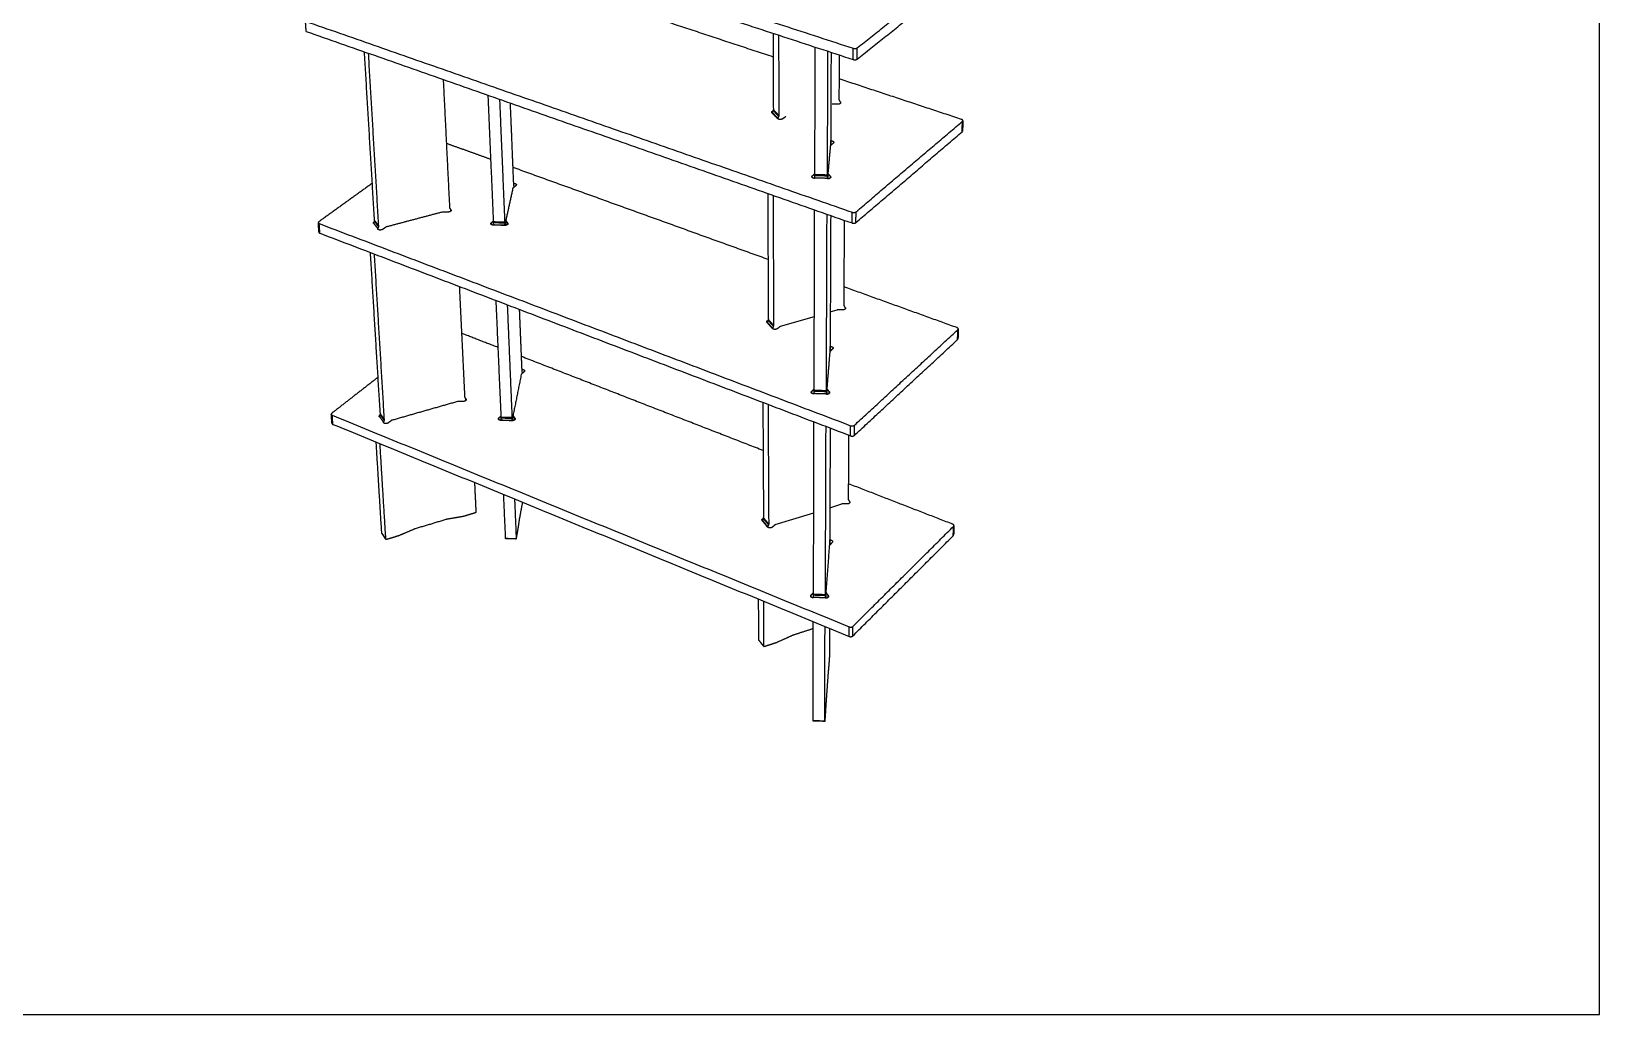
# Model space of a CAD drawing. Header units: millimetres. Extents: x -3995 to 3987, y -3942 to 2675.
# Drawn here: x 1489 to 3987, y -3942 to -2376 of the extents above; entities that cross this region are included whole.
import ezdxf

# ---------------------------------------------------------------- set-up
doc = ezdxf.new("R2010")
doc.units = ezdxf.units.MM
doc.header["$MEASUREMENT"] = 0
doc.layers.add('Layer 02', color=1, linetype='Continuous', true_color=0xff0000)

msp = doc.modelspace()

# ---------------------------------------------------------------- linework, layer by layer
at = {"layer": 'Layer 02'}
msp.add_lwpolyline([(-3994.9, -3941.5), (3986.7, -3941.5), (3986.7, 2674.8), (-3994.9, 2674.8)], close=True, dxfattribs=at)
for points in [[(2761.6, -2822.5), (2772.4, -2819.4)], [(2682.2, -2845.5), (2736.2, -2829.9)], [(2674, -3161.3), (2735.2, -3142.3)], [(2760.9, -3134.3), (2780.2, -3128.3)]]:
    msp.add_lwpolyline(points, dxfattribs=at)
for points in [[(1909.2, -2113.2), (2353.7, -2258), (2798.2, -2402.8)], [(1910.4, -2130.1), (2354.2, -2275.4), (2798, -2420.7)], [(2804.5, -2402.1), (2891.1, -2333.5), (2977.6, -2264.9)], [(2670.6, -2416.7), (2456.4, -2345.9), (2242.2, -2275)], [(2804.4, -2420), (2890.8, -2351.2), (2977.2, -2282.3)], [(1927, -2375.9), (1926.5, -2367.8), (1925.9, -2359.7)], [(1925.9, -2359.7), (2361.2, -2511.8), (2796.4, -2663.9)], [(1927, -2375.9), (2361.6, -2528.4), (2796.2, -2681)], [(2670.4, -2378.9), (2670.7, -2439.7), (2670.9, -2500.5)], [(2679.2, -2381.8), (2679.5, -2445.7), (2679.7, -2509.5)], [(2035.9, -2677.2), (2027.8, -2542.8), (2019.8, -2408.4)], [(2042.6, -2686), (2034.4, -2548.4), (2026.3, -2410.7)], [(2737.1, -2604.2), (2737.3, -2502.5), (2737.5, -2400.9)], [(2757.1, -2604.7), (2757.5, -2506.1), (2757.8, -2407.5)], [(2762.8, -2409.2), (2762.5, -2477.8), (2762.2, -2546.4)], [(2775.9, -2484.1), (2776.1, -2448.8), (2776.2, -2413.6)], [(2798, -2420.7), (2798.1, -2411.8), (2798.2, -2402.8)], [(2804.4, -2420), (2804.5, -2411.1), (2804.5, -2402.1)], [(2145.2, -2452.4), (2150.2, -2554.3), (2155.3, -2656.2)], [(2970.5, -2516), (2873.3, -2483.8), (2776, -2451.6)], [(2216.3, -2477.4), (2220.6, -2578.1), (2225, -2678.8)], [(2234.9, -2483.9), (2239, -2581.6), (2243.1, -2679.3)], [(2257.3, -2614.5), (2254.8, -2552.3), (2252.2, -2490)], [(2773.3, -2491.9), (2769, -2491.9), (2764.8, -2491.9)], [(2777.5, -2487.8), (2776.8, -2486.6), (2776.2, -2485.3)], [(2677.6, -2514.8), (2673.2, -2510.3), (2668.8, -2505.7)], [(2670.6, -2501.9), (2669.9, -2503.5), (2669.3, -2505.1)], [(2678, -2514.2), (2673.6, -2509.6), (2669.3, -2505.1)], [(2679.4, -2511), (2675, -2506.4), (2670.6, -2501.9)], [(2679.7, -2509.5), (2675.3, -2505), (2670.9, -2500.5)], [(2679.4, -2511), (2678.7, -2512.6), (2678, -2514.2)], [(2690.8, -2511.5), (2688.4, -2513.3), (2685.9, -2515.1)], [(2802.6, -2663.2), (2887.3, -2591.1), (2972, -2519.1)], [(2971.6, -2535.8), (2971.8, -2527.5), (2972, -2519.1)], [(2972.6, -2518.1), (2972.4, -2526.4), (2972.3, -2534.7)], [(2802.5, -2680.3), (2887, -2608), (2971.6, -2535.8)], [(2220.7, -2579.7), (2185.5, -2567), (2150.2, -2554.3)], [(2761.6, -2558.5), (2759.7, -2580.2), (2757.8, -2601.8)], [(2766.4, -2553.8), (2764.2, -2555.8), (2762, -2557.7)], [(2762.3, -2547.5), (2762.3, -2548.6), (2762.3, -2549.6)], [(2762.3, -2549.9), (2762.3, -2549.9), (2762.3, -2549.9)], [(2762.3, -2557.5), (2762.3, -2553.7), (2762.3, -2549.9)], [(2762.3, -2550.6), (2762.3, -2554), (2762.3, -2557.5)], [(2662.4, -2739.1), (2459.4, -2665.8), (2256.4, -2592.6)], [(2032.3, -2617.8), (1989.8, -2648.4), (1947.2, -2678.9)], [(2260.9, -2621.5), (2258.7, -2623.3), (2256.5, -2625.1)], [(2257.6, -2617.4), (2257.5, -2616.5), (2257.4, -2615.6)], [(2257.7, -2617.9), (2257.7, -2617.9), (2257.7, -2617.9)], [(2258, -2623.9), (2257.9, -2620.9), (2257.7, -2617.9)], [(2732.9, -2608.8), (2732.9, -2607.4), (2733, -2606.1)], [(2733, -2606.1), (2735, -2604.2), (2737.1, -2602.3)], [(2737, -2609.5), (2737.1, -2607.6), (2737.1, -2605.7)], [(2757, -2610), (2747, -2609.7), (2737, -2609.5)], [(2757.1, -2604.7), (2747.1, -2604.4), (2737.1, -2604.2)], [(2757.1, -2606.3), (2747.1, -2606), (2737.1, -2605.7)], [(2757, -2610), (2757.1, -2608.2), (2757.1, -2606.3)], [(2757.7, -2610.7), (2757.8, -2606.3), (2757.8, -2601.9)], [(2757.7, -2610.7), (2757.8, -2606.3), (2757.8, -2602)], [(2758.1, -2602.7), (2759.9, -2604.8), (2761.8, -2606.9)], [(2758.1, -2610.6), (2758.1, -2606.7), (2758.1, -2602.7)], [(2761.8, -2609.2), (2761.8, -2608), (2761.8, -2606.9)], [(2256, -2625.8), (2250.5, -2651.3), (2244.9, -2676.7)], [(2661.9, -2633.8), (2662.4, -2734.1), (2662.9, -2834.4)], [(2670.5, -2636.8), (2670.9, -2740.4), (2671.3, -2844)], [(2143.5, -2663.7), (2099.4, -2675.4), (2055.2, -2687.1)], [(2152.8, -2663.6), (2148.9, -2663.6), (2144.9, -2663.5)], [(2155.6, -2657.4), (2156.3, -2658.5), (2157.1, -2659.6)], [(2156.9, -2659.3), (2157.1, -2659.7), (2157.4, -2660)], [(2157.5, -2661.8), (2157.5, -2660.9), (2157.4, -2660)], [(2157.4, -2660.6), (2157.4, -2661.2), (2157.4, -2661.9)], [(2736, -2947.6), (2736.2, -2803.8), (2736.5, -2660)], [(2755.4, -2948.2), (2755.9, -2807.6), (2756.4, -2667)], [(2762.2, -2669.1), (2761.8, -2771.6), (2761.4, -2874.1)], [(2796.2, -2681), (2796.3, -2672.4), (2796.4, -2663.9)], [(2802.5, -2680.3), (2802.5, -2671.7), (2802.6, -2663.2)], [(1947.4, -2695.8), (1946.8, -2688.1), (1946.3, -2680.5)], [(1948.8, -2697.3), (1948.3, -2689.6), (1947.8, -2682)], [(1947.8, -2682), (2370.9, -2842.9), (2794, -3003.8)], [(2034.5, -2681.5), (2035.1, -2680), (2035.7, -2678.5)], [(2034.5, -2681.5), (2037.9, -2685.9), (2041.2, -2690.3)], [(2035.7, -2678.5), (2039, -2682.9), (2042.4, -2687.4)], [(2035.9, -2677.2), (2039.3, -2681.6), (2042.6, -2686)], [(2041.2, -2690.3), (2041.8, -2688.8), (2042.4, -2687.4)], [(2054, -2687.6), (2051.4, -2689.4), (2048.8, -2691.2)], [(2221.8, -2680.6), (2223.4, -2679.3), (2225, -2678)], [(2221.9, -2683.5), (2221.9, -2682.1), (2221.8, -2680.6)], [(2225, -2680.2), (2225, -2681.9), (2224.9, -2683.6)], [(2224.9, -2683.6), (2234, -2683.9), (2243, -2684.1)], [(2225, -2678.8), (2234, -2679.1), (2243.1, -2679.3)], [(2225, -2680.2), (2234.1, -2680.5), (2243.1, -2680.8)], [(2243.1, -2684.9), (2234.1, -2684.6), (2225, -2684.4)], [(2243.1, -2680.8), (2243.1, -2682.5), (2243, -2684.1)], [(2245.2, -2684.7), (2245, -2680.8), (2244.9, -2677)], [(2245.1, -2677.5), (2246.5, -2679.4), (2247.9, -2681.4)], [(2245.4, -2684.6), (2245.2, -2681.1), (2245.1, -2677.5)], [(2248, -2683), (2247.9, -2682.2), (2247.9, -2681.4)], [(2783.5, -2811.7), (2783.9, -2744.2), (2784.3, -2676.8)], [(1948.8, -2697.3), (2371.4, -2858.6), (2793.9, -3019.9)], [(2045.1, -2985.1), (2037.2, -2856.6), (2029.4, -2728.1)], [(2051.6, -2994.4), (2043.7, -2862.4), (2035.7, -2730.5)], [(2170.8, -2782), (2175.1, -2869.9), (2179.3, -2957.8)], [(2963.2, -2847.6), (2873.4, -2815.2), (2783.7, -2782.8)], [(2229, -2804.3), (2233, -2897.1), (2237.1, -2990)], [(2247.2, -2811.2), (2250.9, -2900.9), (2254.7, -2990.5)], [(2270.6, -2911.1), (2268.7, -2864.9), (2266.8, -2818.7)], [(2780.9, -2819.4), (2776.8, -2819.4), (2772.7, -2819.4)], [(2785.1, -2815.1), (2784.4, -2814), (2783.8, -2812.8)], [(2669.3, -2849), (2665.1, -2844.2), (2660.8, -2839.4)], [(2662.6, -2835.8), (2661.9, -2837.3), (2661.3, -2838.8)], [(2669.7, -2848.4), (2665.5, -2843.6), (2661.3, -2838.8)], [(2671, -2845.3), (2666.8, -2840.5), (2662.6, -2835.8)], [(2671.3, -2844), (2667.1, -2839.2), (2662.9, -2834.4)], [(2671, -2845.3), (2670.4, -2846.9), (2669.7, -2848.4)], [(2682.2, -2845.5), (2679.8, -2847.4), (2677.4, -2849.3)], [(2232.2, -2879.1), (2203.3, -2867.9), (2174.4, -2856.6)], [(2799.9, -3019.2), (2882.1, -2942.9), (2964.3, -2866.6)], [(2800, -3003.1), (2882.4, -2927), (2964.7, -2850.9)], [(2964.3, -2866.6), (2964.5, -2858.7), (2964.7, -2850.9)], [(2965.3, -2849.7), (2965.1, -2857.6), (2964.9, -2865.4)], [(2654.6, -3043.3), (2462.2, -2968.5), (2269.9, -2893.7)], [(2760.8, -2886.4), (2758.4, -2915.5), (2756.1, -2944.6)], [(2765.4, -2881.5), (2763.3, -2883.6), (2761.2, -2885.6)], [(2761.4, -2875.2), (2761.5, -2876.2), (2761.5, -2877.1)], [(2761.5, -2877.4), (2761.5, -2877.4), (2761.5, -2877.4)], [(2761.5, -2885.3), (2761.5, -2881.4), (2761.5, -2877.4)], [(2761.5, -2878), (2761.5, -2881.5), (2761.5, -2884.9)], [(2274.1, -2917.9), (2272, -2919.8), (2269.8, -2921.7)], [(2270.9, -2913.7), (2270.8, -2912.9), (2270.6, -2912.1)], [(2270.9, -2914.1), (2271, -2914.1), (2271, -2914.1)], [(2271.3, -2920.4), (2271.1, -2917.3), (2271, -2914.1)], [(2041.5, -2926.6), (2004.7, -2955.2), (1967.9, -2983.9)], [(2269.4, -2922.5), (2262.9, -2954.9), (2256.4, -2987.3)], [(2732, -2949.1), (2734, -2947.1), (2736, -2945.1)], [(2756.1, -2953.9), (2756.1, -2949.3), (2756.1, -2944.7)], [(2756.1, -2953.9), (2756.1, -2949.3), (2756.1, -2944.7)], [(2756.4, -2945.4), (2758.2, -2947.7), (2760, -2949.9)], [(2756.4, -2953.9), (2756.4, -2949.7), (2756.4, -2945.4)], [(2167.9, -2965.3), (2115.9, -2980.2), (2063.9, -2995.1)], [(2177, -2965.1), (2173.2, -2965.1), (2169.3, -2965.1)], [(2179.7, -2958.9), (2180.4, -2960), (2181.1, -2961)], [(2180.4, -2960), (2180.9, -2960.7), (2181.4, -2961.4)], [(2181.5, -2963.2), (2181.5, -2962.3), (2181.4, -2961.4)], [(2181.4, -2962), (2181.4, -2962.7), (2181.4, -2963.4)], [(2654.2, -2966.6), (2654.7, -3058.4), (2655.2, -3150.1)], [(2662.5, -2969.8), (2663, -3065), (2663.5, -3160.2)], [(2732, -2951.9), (2732, -2950.5), (2732, -2949.1)], [(2735.9, -2952.7), (2735.9, -2950.9), (2736, -2949.1)], [(2755.3, -2953.3), (2745.6, -2953), (2735.9, -2952.7)], [(2755.4, -2948.2), (2745.7, -2947.9), (2736, -2947.6)], [(2755.4, -2949.7), (2745.7, -2949.4), (2736, -2949.1)], [(2755.3, -2953.3), (2755.4, -2951.5), (2755.4, -2949.7)], [(2760, -2952.3), (2760, -2951.1), (2760, -2949.9)], [(1968, -2999.9), (1967.5, -2992.7), (1967, -2985.5)], [(1969.5, -3001.6), (1969, -2994.3), (1968.5, -2987.1)], [(1968.5, -2987.1), (2380.1, -3155.6), (2791.8, -3324.1)], [(2043.7, -2989.2), (2044.3, -2987.8), (2044.8, -2986.4)], [(2043.7, -2989.2), (2047, -2993.8), (2050.3, -2998.5)], [(2044.8, -2986.4), (2048.1, -2991), (2051.4, -2995.7)], [(2045.1, -2985.1), (2048.3, -2989.7), (2051.6, -2994.4)], [(2050.3, -2998.5), (2050.8, -2997.1), (2051.4, -2995.7)], [(2062.7, -2995.6), (2060.2, -2997.5), (2057.6, -2999.3)], [(2233.9, -2991.4), (2235.5, -2990), (2237, -2988.7)], [(2234.1, -2994.5), (2234, -2992.9), (2233.9, -2991.4)], [(2237.1, -2991.3), (2237, -2993), (2237, -2994.6)], [(2237, -2994.6), (2245.8, -2994.9), (2254.7, -2995.2)], [(2237.1, -2990), (2245.9, -2990.2), (2254.7, -2990.5)], [(2237.1, -2991.3), (2245.9, -2991.6), (2254.7, -2991.9)], [(2254.7, -2995.9), (2245.9, -2995.6), (2237.1, -2995.3)], [(2254.7, -2991.9), (2254.7, -2993.5), (2254.7, -2995.2)], [(2256.8, -2995.7), (2256.6, -2991.6), (2256.4, -2987.6)], [(2256.9, -2995.6), (2256.8, -2991.8), (2256.6, -2988.1)], [(2256.6, -2988.1), (2258, -2990.1), (2259.4, -2992.2)], [(2259.5, -2993.9), (2259.4, -2993.1), (2259.4, -2992.2)], [(1969.5, -3001.6), (2380.6, -3170.4), (2791.7, -3339.3)], [(2735, -3272.4), (2735.2, -3135), (2735.4, -2997.6)], [(2753.9, -3273), (2754.3, -3139), (2754.8, -3005)], [(2761.4, -3007.5), (2761, -3095.1), (2760.7, -3182.6)], [(2790.7, -3120.7), (2791, -3069.8), (2791.3, -3019)], [(2793.9, -3019.9), (2793.9, -3011.9), (2794, -3003.8)], [(2799.9, -3019.2), (2800, -3011.1), (2800, -3003.1)], [(2047.4, -3174.9), (2042.9, -3102.4), (2038.5, -3029.9)], [(2053.9, -3184.4), (2049.2, -3108.4), (2044.6, -3032.4)], [(2195, -3094.2), (2196.2, -3117.9), (2197.3, -3141.5)], [(2956.4, -3160.6), (2873.6, -3128.5), (2790.8, -3096.3)], [(2241, -3113.1), (2242.5, -3148.1), (2244.1, -3183.1)], [(2258.8, -3120.4), (2260.1, -3152), (2261.4, -3183.7)], [(2196.3, -3142.6), (2187, -3145.4), (2177.7, -3148.2)], [(2267.2, -3150.3), (2269.5, -3138), (2271.8, -3125.7)], [(2788.2, -3128.4), (2784.2, -3128.3), (2780.2, -3128.3)], [(2792.2, -3123.9), (2791.6, -3122.9), (2790.9, -3121.8)], [(2099.7, -3168.2), (2087.3, -3173.5), (2075, -3178.8)], [(2150.7, -3152.9), (2125.8, -3160.4), (2100.8, -3167.8)], [(2176.6, -3148.4), (2164.2, -3150.5), (2151.8, -3152.6)], [(2261.6, -3183.8), (2262.8, -3177.6), (2263.9, -3171.3)], [(2264.1, -3170.5), (2265.6, -3160.8), (2267, -3151.1)], [(2661.5, -3165), (2657.4, -3160), (2653.3, -3154.9)], [(2655, -3151.4), (2654.3, -3152.9), (2653.7, -3154.4)], [(2661.9, -3164.4), (2657.8, -3159.4), (2653.7, -3154.4)], [(2663.2, -3161.5), (2659.1, -3156.5), (2655, -3151.4)], [(2663.5, -3160.2), (2659.4, -3155.2), (2655.2, -3150.1)], [(2663.2, -3161.5), (2662.6, -3162.9), (2661.9, -3164.4)], [(2674, -3161.3), (2671.7, -3163.3), (2669.3, -3165.3)], [(2797.6, -3323.3), (2877.7, -3243.7), (2957.8, -3164.1)], [(2957.4, -3179), (2957.6, -3171.5), (2957.8, -3164.1)], [(2958.3, -3162.9), (2958.2, -3170.3), (2958, -3177.7)], [(2047.4, -3174.9), (2050.6, -3179.6), (2053.9, -3184.4)], [(2053.9, -3184.7), (2050.7, -3179.9), (2047.5, -3175.1)], [(2073.9, -3179.2), (2064.4, -3182.1), (2054.9, -3184.9)], [(2244.1, -3183.1), (2252.7, -3183.4), (2261.4, -3183.7)], [(2261.5, -3184), (2252.8, -3183.8), (2244.1, -3183.5)], [(2760, -3195), (2757.3, -3231.8), (2754.5, -3268.7)], [(2764.5, -3189.8), (2762.5, -3192), (2760.5, -3194.1)], [(2760.7, -3183.6), (2760.7, -3184.4), (2760.7, -3185.3)], [(2760.7, -3193.8), (2760.7, -3189.7), (2760.8, -3185.5)], [(2760.7, -3185.5), (2760.8, -3185.5), (2760.8, -3185.5)], [(2760.8, -3186.1), (2760.7, -3189.4), (2760.7, -3192.7)], [(2797.5, -3338.5), (2877.5, -3258.7), (2957.4, -3179)], [(2731, -3273.4), (2733, -3271.3), (2735, -3269.2)], [(2754.5, -3278.5), (2754.5, -3273.7), (2754.5, -3268.8)], [(2754.5, -3278.5), (2754.5, -3273.7), (2754.5, -3268.9)], [(2754.8, -3278.5), (2754.8, -3274.1), (2754.8, -3269.6)], [(2754.8, -3269.6), (2756.5, -3272), (2758.3, -3274.3)], [(2646.9, -3279.8), (2647.1, -3312.2), (2647.3, -3344.5)], [(2655, -3283.1), (2655.2, -3319), (2655.4, -3354.8)], [(2731, -3276.4), (2731, -3274.9), (2731, -3273.4)], [(2753.8, -3274.4), (2744.4, -3274.1), (2734.9, -3273.8)], [(2734.9, -3277.3), (2734.9, -3275.6), (2734.9, -3273.8)], [(2753.8, -3277.9), (2744.3, -3277.6), (2734.9, -3277.3)], [(2753.9, -3273), (2744.4, -3272.7), (2735, -3272.4)], [(2753.8, -3277.9), (2753.8, -3276.2), (2753.8, -3274.4)], [(2758.3, -3276.9), (2758.3, -3275.6), (2758.3, -3274.3)], [(2734.1, -3473.6), (2734.2, -3394.7), (2734.4, -3315.8)], [(2655.4, -3354.8), (2651.4, -3349.6), (2647.3, -3344.5)], [(2655.5, -3355.1), (2651.5, -3349.9), (2647.5, -3344.8)], [(2676.4, -3348.7), (2688.8, -3343.1), (2701.2, -3337.4)], [(2702.3, -3337), (2718.3, -3331.8), (2734.4, -3326.6)], [(2752.7, -3474.3), (2753, -3398.9), (2753.2, -3323.5)], [(2760.5, -3326.5), (2760.5, -3347.4), (2760.4, -3368.4)], [(2791.7, -3339.3), (2791.7, -3331.7), (2791.8, -3324.1)], [(2797.5, -3338.5), (2797.6, -3330.9), (2797.6, -3323.3)], [(2656.4, -3355.2), (2665.9, -3352.2), (2675.3, -3349.1)], [(2760.3, -3369.9), (2759.8, -3376.7), (2759.3, -3383.5)], [(2759.3, -3384.2), (2758.6, -3391.6), (2758, -3399)], [(2757.9, -3399.8), (2756.6, -3418.2), (2755.3, -3436.6)], [(2755.2, -3437.5), (2754.5, -3448.4), (2753.8, -3459.3)], [(2753.8, -3460.2), (2753.3, -3467.2), (2752.8, -3474.3)], [(2752.7, -3474.3), (2743.4, -3473.9), (2734.1, -3473.6)], [(2752.7, -3474.6), (2743.4, -3474.3), (2734.1, -3474)]]:
    msp.add_open_spline(points, degree=2, dxfattribs=at)
for points, weights in [([(2798, -2420.7), (2801.9, -2422), (2804.4, -2420)], [5469.16865575, 3865.92482789, 5470.2080756]), ([(2798.2, -2402.8), (2802.1, -2404.1), (2804.5, -2402.1)], [5460.7459191, 3859.96905368, 5461.78533895]), ([(2764.8, -2491.9), (2764.7, -2491.9), (2764.6, -2491.9)], [5846.43482453, 5828.08395591, 5813.71274068]), ([(2776.2, -2485.3), (2775.9, -2484.8), (2775.9, -2484.1)], [5849.74829576, 5714.05914607, 5848.93585607]), ([(2777.7, -2488.5), (2777.7, -2488.1), (2777.5, -2487.8)], [1, 0.98714438863, 1]), ([(2669.3, -2505.1), (2669.1, -2505.5), (2669, -2506)], [1, 0.99118041533, 1]), ([(2670.9, -2500.5), (2670.9, -2501.2), (2670.6, -2501.9)], [5822.98767303, 5688.71088256, 5823.54338173]), ([(2678, -2514.2), (2677.8, -2514.5), (2677.8, -2515)], [1, 0.991674321188, 1]), ([(2679.7, -2509.5), (2679.7, -2510.2), (2679.4, -2511)], [5808.81373607, 5674.86464567, 5809.36944477]), ([(2972, -2519.1), (2974.2, -2517.2), (2970.5, -2516)], [5803.61748624, 4105.87367681, 5808.50757218]), ([(2762.2, -2546.4), (2762.2, -2546.9), (2762.3, -2547.5)], [1, 0.999875338971, 1]), ([(2971.6, -2535.8), (2972.2, -2535.3), (2972.3, -2534.7)], [5812.0402229, 5227.59277007, 5045.53077348]), ([(2762, -2557.7), (2761.6, -2558.1), (2761.6, -2558.5)], [5743.96328962, 5577.28195892, 5742.75131941]), ([(2762.3, -2549.6), (2762.3, -2550.1), (2762.3, -2550.6)], [1, 0.999875278454, 1]), ([(2257.4, -2615.6), (2257.3, -2615.1), (2257.3, -2614.5)], [1, 0.998752361852, 1]), ([(2257.7, -2617.9), (2257.7, -2617.6), (2257.6, -2617.4)], [1, 0.999460358727, 1]), ([(2737, -2610.1), (2737, -2609.8), (2737, -2609.5)], [1, 0.99998897792, 1]), ([(2737.1, -2605.7), (2737.1, -2604.9), (2737.1, -2604.2)], [1, 0.999949390694, 1]), ([(2757, -2610.7), (2757, -2610.4), (2757, -2610)], [1, 0.999990604647, 1]), ([(2757.1, -2606.3), (2757.1, -2605.5), (2757.1, -2604.7)], [1, 0.999956858666, 1]), ([(2757.8, -2601.8), (2757.7, -2602.3), (2758.1, -2602.7)], [5677.33927661, 5512.49751192, 5676.09566355]), ([(2256.5, -2625.1), (2256.1, -2625.4), (2256, -2625.8)], [6328.63233846, 6145.04022322, 6327.42036834]), ([(2144.9, -2663.5), (2144.2, -2663.5), (2143.5, -2663.7)], [1, 0.991402469719, 1]), ([(2155.3, -2656.2), (2155.3, -2656.8), (2155.6, -2657.4)], [6268.09859943, 6123.53088656, 6268.91103911]), ([(2157.1, -2659.6), (2157.3, -2660.1), (2157.4, -2660.6)], [1, 0.966171651007, 1]), ([(2796.4, -2663.9), (2800.2, -2665.2), (2802.6, -2663.2)], [5586.1511053, 3948.64391124, 5587.19052515]), ([(1947.2, -2678.9), (1944.7, -2680.8), (1947.8, -2682)], [6240.72195122, 4410.76041433, 6235.83186528]), ([(1947.4, -2695.8), (1947.4, -2696.8), (1948.8, -2697.3)], [5337.58027433, 5258.4922093, 6244.25460194]), ([(2034.4, -2682), (2034.4, -2681.7), (2034.5, -2681.5)], [1, 0.995589620404, 1]), ([(2035.7, -2678.5), (2035.9, -2677.9), (2035.9, -2677.2)], [6234.68170108, 6090.34372297, 6234.12599238]), ([(2041.1, -2690.8), (2041.1, -2690.6), (2041.2, -2690.3)], [1, 0.995586721583, 1]), ([(2042.4, -2687.4), (2042.7, -2686.7), (2042.6, -2686)], [6220.50776412, 6076.49748609, 6219.95205542]), ([(2055.2, -2687.1), (2054.5, -2687.3), (2054, -2687.6)], [6227.58006711, 6047.16809293, 6226.75254062]), ([(2224.9, -2683.6), (2224.9, -2684), (2224.9, -2684.4)], [1, 0.999861131937, 1]), ([(2225, -2678.8), (2225, -2679.5), (2225, -2680.2)], [1, 0.999551256497, 1]), ([(2243, -2684.1), (2243, -2684.5), (2243, -2684.9)], [1, 0.999867484743, 1]), ([(2243.1, -2679.3), (2243.1, -2680.1), (2243.1, -2680.8)], [1, 0.999572039171, 1]), ([(2244.9, -2676.7), (2244.8, -2677.1), (2245.1, -2677.5)], [6244.35723625, 6063.11522161, 6243.11362318]), ([(2796.2, -2681), (2800, -2682.3), (2802.5, -2680.3)], [5594.57384196, 3954.59968545, 5595.61326181]), ([(2772.7, -2819.4), (2772.6, -2819.4), (2772.4, -2819.4)], [1, 0.999587645259, 1]), ([(2783.8, -2812.8), (2783.5, -2812.3), (2783.5, -2811.7)], [6025.95867941, 5886.19556237, 6025.14623972]), ([(2785.3, -2815.8), (2785.2, -2815.4), (2785.1, -2815.1)], [1, 0.985142189323, 1]), ([(2661.3, -2838.8), (2661.1, -2839.2), (2661, -2839.6)], [1, 0.990421165916, 1]), ([(2662.9, -2834.4), (2662.9, -2835.1), (2662.6, -2835.8)], [5991.17363268, 5853.00839877, 5991.72934138]), ([(2671.3, -2844), (2671.3, -2844.6), (2671, -2845.3)], [5976.99969572, 5839.16216189, 5977.55540442]), ([(2669.7, -2848.4), (2669.6, -2848.8), (2669.5, -2849.2)], [1, 0.990994673487, 1]), ([(2964.7, -2850.9), (2966.9, -2848.9), (2963.2, -2847.6)], [5975.81565236, 4227.63616778, 5980.70573829]), ([(2964.3, -2866.6), (2964.9, -2866.1), (2964.9, -2865.4)], [5984.23838901, 5382.45367285, 5194.97378146]), ([(2761.2, -2885.6), (2760.8, -2886), (2760.8, -2886.4)], [5924.98700034, 5753.06979649, 5923.77503022]), ([(2761.4, -2874.1), (2761.4, -2874.7), (2761.4, -2875.2)], [1, 0.99985748146, 1]), ([(2761.5, -2877.1), (2761.5, -2877.5), (2761.5, -2878)], [1, 0.999857419232, 1]), ([(2761.5, -2884.9), (2761.5, -2885.1), (2761.5, -2885.4)], [1, 0.999869133168, 1]), ([(2269.8, -2921.7), (2269.4, -2922.1), (2269.4, -2922.5)], [6509.69808319, 6320.86887904, 6508.48611307]), ([(2270.6, -2912.1), (2270.6, -2911.6), (2270.6, -2911.1)], [1, 0.99859109801, 1]), ([(2270.9, -2914.1), (2270.9, -2913.9), (2270.9, -2913.7)], [1, 0.999356023793, 1]), ([(2756.1, -2944.6), (2756.1, -2945), (2756.4, -2945.4)], [5840.71189812, 5671.14479488, 5839.46828506]), ([(2169.3, -2965.1), (2168.6, -2965.1), (2167.9, -2965.3)], [1, 0.990033512935, 1]), ([(2179.3, -2957.8), (2179.4, -2958.4), (2179.7, -2958.9)], [6444.3510133, 6295.70836135, 6445.16345298]), ([(2181.1, -2961), (2181.4, -2961.4), (2181.4, -2962)], [1, 0.963679118272, 1]), ([(2735.9, -2953.4), (2735.9, -2953), (2735.9, -2952.7)], [1, 0.999989196057, 1]), ([(2736, -2949.1), (2736, -2948.3), (2736, -2947.6)], [1, 0.99994904472, 1]), ([(2755.3, -2954), (2755.3, -2953.6), (2755.3, -2953.3)], [1, 0.999990790625, 1]), ([(2755.4, -2949.7), (2755.4, -2948.9), (2755.4, -2948.2)], [1, 0.999956563744, 1]), ([(1967.9, -2983.9), (1965.4, -2985.8), (1968.5, -2987.1)], [6412.96215134, 4532.55262783, 6408.07206541]), ([(2043.5, -2989.7), (2043.6, -2989.4), (2043.7, -2989.2)], [1, 0.995592981249, 1]), ([(2044.8, -2986.4), (2045.1, -2985.7), (2045.1, -2985.1)], [6402.90969095, 6254.68229767, 6402.35398225]), ([(2051.4, -2995.7), (2051.7, -2995), (2051.6, -2994.4)], [6388.73575399, 6240.83606079, 6388.18004529]), ([(2063.9, -2995.1), (2063.2, -2995.3), (2062.7, -2995.6)], [6395.80805524, 6210.53030739, 6394.98052875]), ([(2237, -2994.6), (2237, -2995), (2237, -2995.3)], [1, 0.99985794367, 1]), ([(2237.1, -2990), (2237.1, -2990.6), (2237.1, -2991.3)], [1, 0.999548500121, 1]), ([(2254.7, -2990.5), (2254.7, -2991.2), (2254.7, -2991.9)], [1, 0.999569411024, 1]), ([(2254.7, -2995.2), (2254.7, -2995.5), (2254.7, -2995.9)], [1, 0.999864432775, 1]), ([(2256.4, -2987.3), (2256.4, -2987.7), (2256.6, -2988.1)], [6407.77189177, 6221.8033228, 6406.52827871]), ([(1968, -2999.9), (1968.1, -3001), (1969.5, -3001.6)], [5484.7530544, 5403.52110546, 6416.49480207]), ([(2050.1, -2999), (2050.2, -2998.7), (2050.3, -2998.5)], [1, 0.99558991104, 1]), ([(2793.9, -3019.9), (2797.6, -3021.3), (2799.9, -3019.2)], [5766.77200807, 4076.36217641, 5767.81142792]), ([(2794, -3003.8), (2797.7, -3005.2), (2800, -3003.1)], [5758.34927141, 4070.40640221, 5759.38869127]), ([(2790.9, -3121.8), (2790.7, -3121.3), (2790.7, -3120.7)], [6202.21109328, 6058.37303715, 6201.3986536]), ([(2197.3, -3141.5), (2197.3, -3142.3), (2196.3, -3142.6)], [6558.65435787, 4637.99984826, 6558.67091384]), ([(2792.4, -3124.5), (2792.4, -3124.2), (2792.2, -3123.9)], [1, 0.982861495353, 1]), ([(2100.8, -3167.8), (2100.2, -3168), (2099.7, -3168.2)], [1, 0.998351045148, 1]), ([(2151.8, -3152.6), (2151.3, -3152.7), (2150.7, -3152.9)], [1, 0.998139951561, 1]), ([(2177.7, -3148.2), (2177.2, -3148.3), (2176.6, -3148.4)], [1, 0.998133510271, 1]), ([(2263.9, -3171.3), (2264, -3170.9), (2264.1, -3170.5)], [1, 0.999836960366, 1]), ([(2267, -3151.1), (2267.1, -3150.7), (2267.2, -3150.3)], [1, 0.999835470907, 1]), ([(2653.7, -3154.4), (2653.5, -3154.8), (2653.5, -3155.2)], [1, 0.989623824278, 1]), ([(2655.2, -3150.1), (2655.2, -3150.8), (2655, -3151.4)], [6159.40162255, 6017.34697348, 6159.95733125]), ([(2661.9, -3164.4), (2661.7, -3164.8), (2661.7, -3165.2)], [1, 0.99028412005, 1]), ([(2663.5, -3160.2), (2663.5, -3160.8), (2663.2, -3161.5)], [6145.22768559, 6003.50073659, 6145.78339429]), ([(2957.8, -3164.1), (2959.9, -3162), (2956.4, -3160.6)], [6148.05585248, 4349.42838128, 6152.94593841]), ([(2047.5, -3175.1), (2047.4, -3175), (2047.4, -3174.9)], [1, 0.963579959094, 1]), ([(2054.9, -3184.9), (2053.9, -3185.2), (2053.9, -3184.4)], [6495.37826953, 4592.60685125, 6494.45896587]), ([(2075, -3178.8), (2074.4, -3179.1), (2073.9, -3179.2)], [1, 0.998357072208, 1]), ([(2244.1, -3183.1), (2244.1, -3183.5), (2244.1, -3183.5)], [6496.39491188, 5461.45228544, 5552.98852021]), ([(2261.4, -3183.7), (2261.5, -3184.5), (2261.6, -3183.8)], [6495.56236293, 4593.3870708, 6497.02316652]), ([(2760.5, -3194.1), (2760.1, -3194.5), (2760, -3195)], [6106.05274506, 5928.8984523, 6104.84077494]), ([(2760.7, -3182.6), (2760.7, -3183.1), (2760.7, -3183.6)], [1, 0.999837059385, 1]), ([(2760.7, -3185.3), (2760.8, -3185.7), (2760.8, -3186.1)], [1, 0.999836995886, 1]), ([(2760.7, -3192.7), (2760.7, -3193), (2760.7, -3193.4)], [1, 0.999642387707, 1]), ([(2760.7, -3193.4), (2760.7, -3193.6), (2760.7, -3193.9)], [1, 0.999987143189, 1]), ([(2957.4, -3179), (2958, -3178.4), (2958, -3177.7)], [6156.47858914, 5537.35237757, 5344.45326888]), ([(2754.5, -3268.7), (2754.5, -3269.2), (2754.8, -3269.6)], [6004.12655365, 5829.83289607, 6002.88294059]), ([(2734.8, -3278), (2734.9, -3277.6), (2734.9, -3277.3)], [1, 0.999989410495, 1]), ([(2734.9, -3273.8), (2735, -3273.1), (2735, -3272.4)], [1, 0.999948736311, 1]), ([(2753.7, -3278.6), (2753.8, -3278.2), (2753.8, -3277.9)], [1, 0.999990973487, 1]), ([(2753.8, -3274.4), (2753.9, -3273.7), (2753.9, -3273)], [1, 0.99995630085, 1]), ([(2647.3, -3344.5), (2647.3, -3344.7), (2647.5, -3344.8)], [1, 0.945124458158, 1]), ([(2701.2, -3337.4), (2701.7, -3337.2), (2702.3, -3337)], [1, 0.998395565738, 1]), ([(2791.7, -3339.3), (2795.3, -3340.8), (2797.5, -3338.5)], [5939.0122082, 4198.15438992, 5940.05162805]), ([(2791.8, -3324.1), (2795.4, -3325.6), (2797.6, -3323.3)], [5930.58947154, 4192.19861571, 5931.62889139]), ([(2655.4, -3354.8), (2655.4, -3355.6), (2656.4, -3355.2)], [6251.50660616, 4420.81359019, 6252.42590982]), ([(2675.3, -3349.1), (2675.9, -3348.9), (2676.4, -3348.7)], [1, 0.998401708387, 1]), ([(2760.4, -3368.4), (2760.4, -3369.1), (2760.3, -3369.9)], [1, 0.999601548512, 1]), ([(2759.3, -3383.5), (2759.3, -3383.9), (2759.3, -3384.2)], [1, 0.999972428099, 1]), ([(2758, -3399), (2758, -3399.4), (2757.9, -3399.8)], [1, 0.999972610053, 1]), ([(2755.3, -3436.6), (2755.2, -3437), (2755.2, -3437.5)], [1, 0.999986781349, 1]), ([(2753.8, -3459.3), (2753.8, -3459.7), (2753.8, -3460.2)], [1, 0.999986907939, 1]), ([(2734.1, -3474), (2734.1, -3474), (2734.1, -3473.6)], [5204.35154987, 5144.7007048, 6092.51778485]), ([(2752.8, -3474.3), (2752.7, -3475.1), (2752.7, -3474.3)], [6093.14603948, 4307.80281551, 6091.6852359])]:
    msp.add_rational_spline(points, weights, degree=2, dxfattribs=at)
for points, weights, knots in [([(2777.6, -2488.3), (2778.8, -2489.5), (2777.4, -2490.7), (2776, -2492), (2773.3, -2491.9)], [5852.14091214, 5096.37713229, 5848.23892135, 5093.05843044, 5846.35871017], [10715.091394, 10715.091394, 10715.091394, 10719.710629, 10719.710629, 10724.329863, 10724.329863, 10724.329863]), ([(2668.8, -2505.7), (2667.6, -2504.5), (2669, -2503.3), (2669.6, -2502.8), (2670.4, -2502.5)], [5824.5878443, 5075.85393139, 5828.48983509, 5538.10246146, 5473.0685746], [10870.117142, 10870.117142, 10870.117142, 10874.736376, 10874.736376, 10876.526495, 10876.526495, 10876.526495]), ([(2685.9, -2515.1), (2684.3, -2516.3), (2681.5, -2516.2), (2678.8, -2516), (2677.6, -2514.8)], [5809.9172084, 5059.74139668, 5808.25306694, 5060.02647764, 5810.41390734], [10857.059539, 10857.059539, 10857.059539, 10861.678774, 10861.678774, 10866.298008, 10866.298008, 10866.298008]), ([(2762.3, -2549.9), (2765.1, -2550), (2766.4, -2551.3), (2767.8, -2552.6), (2766.4, -2553.8)], [5755.93812993, 5014.20736373, 5753.84509196, 5010.76504093, 5749.94054214], [10692.795323, 10692.795323, 10692.795323, 10697.414558, 10697.414558, 10702.033792, 10702.033792, 10702.033792]), ([(2257.7, -2617.9), (2260.3, -2617.9), (2261.3, -2619.1), (2262.3, -2620.3), (2260.9, -2621.5)], [6340.60717877, 5523.54424948, 6338.5141408, 5520.10192668, 6334.60959115], [11025.142889, 11025.142889, 11025.142889, 11029.762123, 11029.762123, 11034.381358, 11034.381358, 11034.381358]), ([(2737, -2610.1), (2734.2, -2610), (2732.9, -2608.7), (2731.5, -2607.4), (2733, -2606.1)], [5664.98501504, 4935.17757227, 5667.07805301, 4938.61989507, 5670.98260283], [10537.769576, 10537.769576, 10537.769576, 10542.38881, 10542.38881, 10547.008045, 10547.008045, 10547.008045]), ([(2761.8, -2606.9), (2763, -2608.3), (2761.4, -2609.5), (2759.8, -2610.8), (2757, -2610.7)], [5669.78124352, 4937.47854277, 5665.88938538, 4934.24789902, 5664.15246609], [10524.711974, 10524.711974, 10524.711974, 10529.331208, 10529.331208, 10533.950442, 10533.950442, 10533.950442]), ([(2157.4, -2660), (2158.4, -2661.2), (2156.9, -2662.4), (2155.4, -2663.6), (2152.8, -2663.6)], [6271.33659342, 5461.56120222, 6267.43460263, 5458.24250037, 6265.55439144], [11622.949808, 11622.949808, 11622.949808, 11627.569042, 11627.569042, 11632.188277, 11632.188277, 11632.188277]), ([(2034.4, -2682), (2033.5, -2680.8), (2035, -2679.6), (2035.2, -2679.5), (2035.4, -2679.4)], [6214.36773779, 5444.94294259, 6239.66109236, 6231.29362703, 6239.66109236], [11467.986533, 11467.986533, 11467.986533, 11472.543295, 11472.543295, 11472.890462, 11472.890462, 11472.890462]), ([(2048.8, -2691.2), (2047.1, -2692.3), (2044.6, -2692.2), (2042, -2692.1), (2041.1, -2690.9)], [6221.08846567, 5417.9349561, 6219.42432422, 5418.22003706, 6221.58516461], [11454.866458, 11454.866458, 11454.866458, 11459.485692, 11459.485692, 11464.104927, 11464.104927, 11464.104927]), ([(2225, -2684.4), (2222.5, -2684.3), (2221.4, -2683.1), (2220.3, -2681.8), (2221.8, -2680.6)], [6232.00297468, 5429.13763788, 6234.09601265, 5432.57996068, 6238.0005623], [11180.168637, 11180.168637, 11180.168637, 11184.787871, 11184.787871, 11189.407105, 11189.407105, 11189.407105]), ([(2247.9, -2681.4), (2248.8, -2682.7), (2247.2, -2683.8), (2245.7, -2685), (2243.1, -2684.9)], [6236.79920334, 5431.43860838, 6232.90734502, 5428.20796464, 6231.17042573], [11167.111034, 11167.111034, 11167.111034, 11171.730269, 11171.730269, 11176.349503, 11176.349503, 11176.349503]), ([(2785.1, -2815.6), (2786.4, -2816.9), (2785, -2818.2), (2783.6, -2819.4), (2780.9, -2819.4)], [6028.35129026, 5249.88353972, 6024.44929947, 5246.56483787, 6022.56908828], [11002.846818, 11002.846818, 11002.846818, 11007.466053, 11007.466053, 11012.085287, 11012.085287, 11012.085287]), ([(2660.8, -2839.4), (2659.6, -2838.1), (2661, -2836.8), (2661.6, -2836.3), (2662.5, -2836)], [5992.77379841, 5222.36982831, 5996.6757892, 5667.90261248, 5619.86975285], [10847.821071, 10847.821071, 10847.821071, 10852.440305, 10852.440305, 10854.410092, 10854.410092, 10854.410092]), ([(2677.4, -2849.3), (2675.8, -2850.6), (2673.2, -2850.4), (2670.5, -2850.3), (2669.3, -2849)], [5978.10316251, 5206.2572936, 5976.43902105, 5206.54237456, 5978.59986145], [10834.763468, 10834.763468, 10834.763468, 10839.382703, 10839.382703, 10844.001937, 10844.001937, 10844.001937]), ([(2761.5, -2877.4), (2764.2, -2877.5), (2765.5, -2878.8), (2766.8, -2880.2), (2765.4, -2881.5)], [5936.96184064, 5171.90692598, 5934.86880267, 5168.46460318, 5930.96425302], [10405.039899, 10405.039899, 10405.039899, 10409.659134, 10409.659134, 10414.278368, 10414.278368, 10414.278368]), ([(2271, -2914.1), (2273.5, -2914.2), (2274.5, -2915.5), (2275.5, -2916.7), (2274.1, -2917.9)], [6521.6729235, 5681.28042984, 6519.57988553, 5677.83810704, 6515.67533587], [11312.898313, 11312.898313, 11312.898313, 11317.517547, 11317.517547, 11322.136782, 11322.136782, 11322.136782]), ([(2181.4, -2961.4), (2182.4, -2962.7), (2180.9, -2963.9), (2179.5, -2965.2), (2177, -2965.1)], [6447.58900554, 5615.10422776, 6443.68701475, 5611.78552591, 6441.80680357], [11335.194384, 11335.194384, 11335.194384, 11339.813618, 11339.813618, 11344.432853, 11344.432853, 11344.432853]), ([(2735.9, -2953.3), (2733.2, -2953.3), (2731.9, -2951.8), (2730.6, -2950.4), (2732, -2949.1)], [5828.35763655, 5077.50031438, 5830.45067452, 5080.94263718, 5834.35522417], [10560.065647, 10560.065647, 10560.065647, 10564.684881, 10564.684881, 10569.304116, 10569.304116, 10569.304116]), ([(2760, -2949.9), (2761.1, -2951.4), (2759.6, -2952.7), (2758.1, -2954), (2755.3, -2953.9)], [5833.15386521, 5079.80128488, 5829.26200689, 5076.57064113, 5827.5250876], [10547.008045, 10547.008045, 10547.008045, 10551.627279, 10551.627279, 10556.246513, 10556.246513, 10556.246513]), ([(2043.5, -2989.7), (2042.7, -2988.4), (2044.2, -2987.2), (2044.4, -2987), (2044.6, -2986.8)], [6382.66775955, 5591.45289891, 6407.88908049, 6391.40468193, 6407.88908049], [11490.280729, 11490.280729, 11490.280729, 11494.839366, 11494.839366, 11495.32202, 11495.32202, 11495.32202]), ([(2237.1, -2995.3), (2234.6, -2995.3), (2233.6, -2994), (2232.5, -2992.7), (2233.9, -2991.4)], [6395.4176302, 5571.4969981, 6397.51066817, 5574.9393209, 6401.41521783], [11157.872566, 11157.872566, 11157.872566, 11162.4918, 11162.4918, 11167.111034, 11167.111034, 11167.111034]), ([(2259.4, -2992.2), (2260.3, -2993.5), (2258.7, -2994.7), (2257.2, -2996), (2254.7, -2995.9)], [6400.21385886, 5573.7979686, 6396.32200054, 5570.56732486, 6394.58508125], [11144.814963, 11144.814963, 11144.814963, 11149.434198, 11149.434198, 11154.053432, 11154.053432, 11154.053432]), ([(2057.6, -2999.3), (2056, -3000.5), (2053.5, -3000.4), (2051.1, -3000.3), (2050.1, -2999)], [6389.3164538, 5564.48747113, 6387.65231234, 5564.77255209, 6389.81315274], [11477.162529, 11477.162529, 11477.162529, 11481.781763, 11481.781763, 11486.400998, 11486.400998, 11486.400998]), ([(2792.3, -3124.3), (2793.4, -3125.7), (2792.1, -3127.1), (2790.8, -3128.4), (2788.2, -3128.4)], [6204.60370238, 5403.42656526, 6200.70171159, 5400.10786341, 6198.82150041], [10715.091394, 10715.091394, 10715.091394, 10719.710629, 10719.710629, 10724.329863, 10724.329863, 10724.329863]), ([(2653.3, -3154.9), (2652.1, -3153.5), (2653.5, -3152.2), (2654.1, -3151.6), (2655, -3151.3)], [6161.00178654, 5368.92234334, 6164.90377733, 5798.46577198, 5771.22894236], [10870.117142, 10870.117142, 10870.117142, 10874.736376, 10874.736376, 10876.87179, 10876.87179, 10876.87179]), ([(2669.3, -3165.3), (2667.8, -3166.6), (2665.2, -3166.5), (2662.6, -3166.4), (2661.5, -3165)], [6146.33115064, 5352.80980863, 6144.66700918, 5353.09488959, 6146.82784957], [10857.059539, 10857.059539, 10857.059539, 10861.678774, 10861.678774, 10866.298008, 10866.298008, 10866.298008]), ([(2760.8, -3185.5), (2763.4, -3185.6), (2764.6, -3187), (2765.9, -3188.4), (2764.5, -3189.8)], [6118.02758537, 5329.64310633, 6115.9345474, 5326.20078353, 6112.02999775], [10692.795323, 10692.795323, 10692.795323, 10697.414558, 10697.414558, 10702.033792, 10702.033792, 10702.033792]), ([(2734.8, -3277.9), (2732.2, -3277.8), (2730.9, -3276.4), (2729.7, -3274.9), (2731, -3273.4)], [5991.57895621, 5219.9566168, 5993.86533005, 5223.3019974, 5997.7698797], [10537.770155, 10537.770155, 10537.770155, 10542.38881, 10542.38881, 10547.008045, 10547.008045, 10547.008045]), ([(2758.3, -3274.3), (2759.4, -3275.9), (2757.9, -3277.2), (2756.4, -3278.6), (2753.8, -3278.5)], [5996.56852074, 5222.1606451, 5992.67666242, 5218.93000135, 5990.93974313], [10524.711974, 10524.711974, 10524.711974, 10529.331208, 10529.331208, 10533.950442, 10533.950442, 10533.950442])]:
    msp.add_rational_spline(points, weights, degree=2, knots=knots, dxfattribs=at)

doc.saveas('drawing.dxf')
